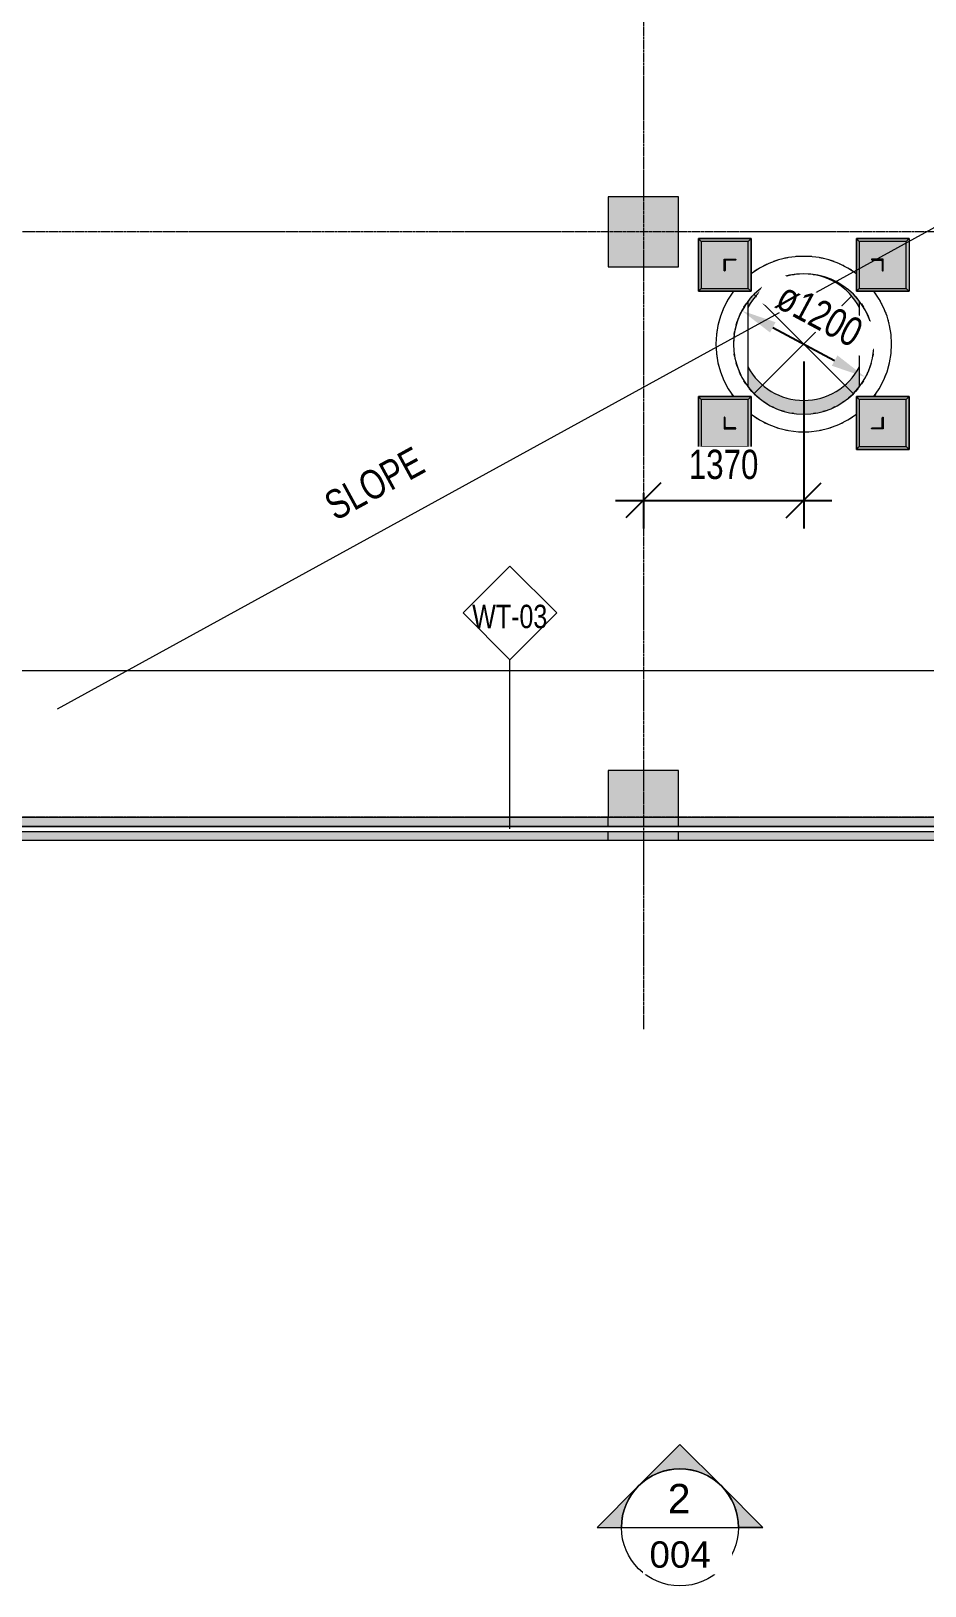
# Model space of a CAD drawing. Header units: millimetres. Extents: x -29259 to 87313, y -139821 to 46728.
# Drawn here: x 33694 to 41332, y -45602 to -32321 of the extents above; entities that cross this region are included whole.
import ezdxf

# ---------------------------------------------------------------- set-up
doc = ezdxf.new("R2010")
doc.units = ezdxf.units.MM
doc.linetypes.add('Grid Line', pattern=[22.225, 12.7, -3.175, 3.175, -3.175])
for name, color, linetype, lineweight in [('A-ANNO-DIMS', 211, 'Continuous', 9), ('A-DETL-THIN', 151, 'Continuous', 9), ('A-FLOR', 192, 'Continuous', 9), ('A-FLOR-HRAL', 11, 'Continuous', 9), ('A-WALL', 113, 'Continuous', 18), ('A-WALL-IDEN', 211, 'Continuous', 9), ('G-ANNO-SYMB', 111, 'Continuous', 9), ('G-ANNO-TEXT', 231, 'Continuous', 9), ('S-BEAM', 12, 'Continuous', 9), ('S-COLS', 52, 'Continuous', 18), ('S-GRID', 8, 'Continuous', 9)]:
    doc.layers.add(name, color=color, linetype=linetype, lineweight=lineweight)
doc.styles.add('Arial', font='arial.ttf', dxfattribs={"height": 225})
doc.styles.add('Arial_1', font='arial.ttf', dxfattribs={"height": 250})
doc.styles.add('Century Gothic_1', font='GOTHIC.TTF', dxfattribs={"width": 0.8, "height": 250})
doc.styles.add('Century Gothic_2', font='GOTHIC.TTF', dxfattribs={"width": 0.8, "height": 300})
doc.styles.add('Century Gothic_3', font='GOTHIC.TTF', dxfattribs={"width": 0.8, "height": 200})
doc.dimstyles.new('Diagonal_-_2_5mm_Century_Gothic', dxfattribs={"dimscale": 304.8, "dimtxt": 261.042067, "dimasz": 0.984252, "dimexe": 0.787402, "dimexo": 0.492126, "dimgap": 0.574147, "dimtad": 1, "dimdec": 0, "dimzin": 0, "dimdsep": 46, "dimtxsty": 'Century Gothic_1', "dimblk1": 'OBLIQUE', "dimblk2": 'OBLIQUE', "dimsah": 1, "dimcen": 0.09, "dimdle": 0.787402, "dimazin": 0, "dimtfac": 1, "dimtdec": 4, "dimtix": 1, "dimtmove": 0, "dimatfit": 3, "dimfxl": 1, "dimtvp": 1, "dimtfill": 1, "dimtolj": 1, "dimtzin": 0, "dimarcsym": 2})
doc.dimstyles.new('Diameter_-_2_5mm_Century_Gothic', dxfattribs={"dimscale": 304.8, "dimtxt": 261.042067, "dimasz": 0.984252, "dimexe": 0.787402, "dimexo": 0, "dimgap": 0.492126, "dimtad": 1, "dimjust": 3, "dimdec": 0, "dimzin": 0, "dimdsep": 46, "dimtxsty": 'Century Gothic_1', "dimsah": 1, "dimcen": 0.09, "dimdle": 0.787402, "dimazin": 0, "dimtfac": 1, "dimtdec": 4, "dimtix": 1, "dimtmove": 0, "dimatfit": 2, "dimfxl": 1, "dimtvp": 1, "dimtfill": 1, "dimtolj": 1, "dimtzin": 0, "dimarcsym": 2})

# ---------------------------------------------------------------- blocks, each defined once
blk = doc.blocks.new('Structural Columns 1 - Structural Columns 2-1277846-TERRACE FLOOR PLAN')
at = {"layer": 'S-COLS', "lineweight": 9}
for points in [[(8245, 3567), (8270, 3592), (7820, 3592), (7845, 3567), (8183, 3567)], [(7820, 3142), (7845, 3167), (7845, 3567), (7820, 3592), (7820, 3316)], [(8270, 3142), (8270, 3592), (8245, 3567), (8245, 3167)], [(7820, 3142), (8270, 3142), (8245, 3167), (7845, 3167)]]:
    blk.add_hatch(color=55, dxfattribs=at).paths.add_polyline_path(points)
h = blk.add_hatch(color=55, dxfattribs=at)
h.paths.add_polyline_path([(7934, 3167), (8245, 3167), (8245, 3567), (7845, 3567), (7845, 3167)])
h.paths.add_polyline_path([(8049, 3317), (8045, 3317), (8042, 3319), (8041, 3321), (8040, 3404), (8037, 3407), (8033, 3409), (7951, 3409), (7949, 3413), (7949, 3417), (8049, 3417), (8049, 3321)])
at = {"layer": 'S-COLS', "color": 250, "lineweight": 9}
for p, q in [((7820, 3592), (8270, 3592)), ((7820, 3592), (7845, 3567)), ((7820, 3142), (7820, 3592)), ((8245, 3567), (8270, 3592)), ((8270, 3592), (8270, 3142)), ((8245, 3567), (7845, 3567)), ((7845, 3567), (7845, 3167)), ((8245, 3167), (8245, 3567)), ((7820, 3142), (7845, 3167)), ((8270, 3142), (7820, 3142)), ((7845, 3167), (8245, 3167)), ((8270, 3142), (8245, 3167))]:
    blk.add_line(p, q, dxfattribs=at)
blk = doc.blocks.new('Structural Columns 3 - Structural Columns 2-1278013-TERRACE FLOOR PLAN')
at = {"layer": 'S-COLS', "lineweight": 9}
for points in [[(8245, 3567), (8270, 3592), (7820, 3592), (7845, 3567), (8037, 3567)], [(7820, 3142), (7845, 3167), (7845, 3567), (7820, 3592), (7820, 3316)], [(8270, 3142), (8270, 3592), (8245, 3567), (8245, 3167)], [(7820, 3142), (8270, 3142), (8245, 3167), (7845, 3167)]]:
    blk.add_hatch(color=55, dxfattribs=at).paths.add_polyline_path(points)
h = blk.add_hatch(color=55, dxfattribs=at)
h.paths.add_polyline_path([(7845, 3167), (8245, 3167), (8245, 3567), (7845, 3567), (7845, 3316)])
h.paths.add_polyline_path([(8041, 3317), (8041, 3417), (8141, 3417), (8141, 3413), (8139, 3409), (8136, 3409), (8053, 3407), (8050, 3404), (8049, 3400), (8048, 3319), (8044, 3317)])
at = {"layer": 'S-COLS', "color": 250, "lineweight": 9}
for p, q in [((7820, 3592), (8270, 3592)), ((7820, 3592), (7845, 3567)), ((7820, 3142), (7820, 3592)), ((8245, 3567), (8270, 3592)), ((8270, 3592), (8270, 3142)), ((8245, 3567), (7845, 3567)), ((7845, 3567), (7845, 3167)), ((8245, 3167), (8245, 3567)), ((7820, 3142), (7845, 3167)), ((8270, 3142), (7820, 3142)), ((7845, 3167), (8245, 3167)), ((8270, 3142), (8245, 3167))]:
    blk.add_line(p, q, dxfattribs=at)
blk = doc.blocks.new('Structural Columns 2 - Structural Columns 2-1278073-TERRACE FLOOR PLAN')
at = {"layer": 'S-COLS', "lineweight": 9}
for points in [[(8245, 3567), (8270, 3592), (7820, 3592), (7845, 3567), (8184, 3567)], [(7820, 3142), (7845, 3167), (7845, 3567), (7820, 3592), (7820, 3217)], [(8270, 3142), (8270, 3592), (8245, 3567), (8245, 3167)], [(7820, 3142), (8270, 3142), (8245, 3167), (7845, 3167)]]:
    blk.add_hatch(color=55, dxfattribs=at).paths.add_polyline_path(points)
h = blk.add_hatch(color=55, dxfattribs=at)
h.paths.add_polyline_path([(7934, 3167), (8245, 3167), (8245, 3567), (7845, 3567), (7845, 3167)])
h.paths.add_polyline_path([(8035, 3317), (7949, 3317), (7949, 3320), (7952, 3324), (7954, 3325), (8037, 3326), (8040, 3329), (8041, 3333), (8042, 3414), (8046, 3417), (8049, 3417), (8049, 3317), (8037, 3317)])
at = {"layer": 'S-COLS', "color": 250, "lineweight": 9}
for p, q in [((7820, 3592), (8270, 3592)), ((7820, 3592), (7845, 3567)), ((7820, 3142), (7820, 3592)), ((8245, 3567), (8270, 3592)), ((8270, 3592), (8270, 3142)), ((8245, 3567), (7845, 3567)), ((7845, 3567), (7845, 3167)), ((8245, 3167), (8245, 3567)), ((7820, 3142), (7845, 3167)), ((8270, 3142), (7820, 3142)), ((7845, 3167), (8245, 3167)), ((8270, 3142), (8245, 3167))]:
    blk.add_line(p, q, dxfattribs=at)
blk = doc.blocks.new('Structural Columns 4 - Structural Columns 2-1278091-TERRACE FLOOR PLAN')
at = {"layer": 'S-COLS', "lineweight": 9}
for points in [[(8245, 3567), (8270, 3592), (7820, 3592), (7845, 3567), (8037, 3567)], [(7820, 3142), (7845, 3167), (7845, 3567), (7820, 3592)], [(8270, 3142), (8270, 3592), (8245, 3567), (8245, 3167)], [(7820, 3142), (8270, 3142), (8245, 3167), (7845, 3167)]]:
    blk.add_hatch(color=55, dxfattribs=at).paths.add_polyline_path(points)
h = blk.add_hatch(color=55, dxfattribs=at)
h.paths.add_polyline_path([(7845, 3167), (8245, 3167), (8245, 3567), (7845, 3567)])
h.paths.add_polyline_path([(8055, 3317), (8041, 3317), (8041, 3417), (8044, 3417), (8048, 3414), (8049, 3412), (8050, 3329), (8053, 3326), (8057, 3325), (8139, 3324), (8141, 3320), (8141, 3317), (8057, 3317)])
at = {"layer": 'S-COLS', "color": 250, "lineweight": 9}
for p, q in [((7820, 3592), (8270, 3592)), ((7820, 3592), (7845, 3567)), ((7820, 3142), (7820, 3592)), ((8245, 3567), (8270, 3592)), ((8270, 3592), (8270, 3142)), ((8245, 3567), (7845, 3567)), ((7845, 3567), (7845, 3167)), ((8245, 3167), (8245, 3567)), ((7820, 3142), (7845, 3167)), ((8270, 3142), (7820, 3142)), ((7845, 3167), (8245, 3167)), ((8270, 3142), (8245, 3167))]:
    blk.add_line(p, q, dxfattribs=at)
blk = doc.blocks.new('ISA Equal Angle Column - 1282192-TERRACE FLOOR PLAN')
at = {"layer": 'S-COLS', "lineweight": 9}
blk.add_hatch(color=55, dxfattribs=at).paths.add_polyline_path([(8046, 4667), (8049, 4667), (8049, 4767), (7949, 4767), (7949, 4763), (7952, 4759), (7954, 4759), (8037, 4757), (8040, 4754), (8041, 4750), (8042, 4669)])
at = {"layer": 'S-COLS', "color": 250, "lineweight": 9}
for p, q in [((8049, 4767), (7949, 4767)), ((7949, 4767), (7949, 4763)), ((7954, 4759), (8033, 4759)), ((8041, 4750), (8041, 4671)), ((8046, 4667), (8049, 4667)), ((8049, 4667), (8049, 4767))]:
    blk.add_line(p, q, dxfattribs=at)
for centre, radius, start, end in [((7954, 4763), 4.25, 180, 270), ((8033, 4750), 8.5, 0, 90), ((8046, 4671), 4.25, 180, 270)]:
    blk.add_arc(centre, radius, start, end, dxfattribs=at)
blk = doc.blocks.new('ISA Equal Angle Column - 1287160-TERRACE FLOOR PLAN')
at = {"layer": 'S-COLS', "lineweight": 9}
blk.add_hatch(color=55, dxfattribs=at).paths.add_polyline_path([(6691, 4667), (6694, 4667), (6698, 4669), (6699, 4671), (6700, 4754), (6703, 4757), (6707, 4759), (6789, 4759), (6791, 4763), (6791, 4767), (6691, 4767)])
at = {"layer": 'S-COLS', "color": 250, "lineweight": 9}
for p, q in [((6691, 4767), (6791, 4767)), ((6691, 4667), (6691, 4767)), ((6694, 4667), (6691, 4667)), ((6699, 4750), (6699, 4671)), ((6786, 4759), (6707, 4759)), ((6791, 4767), (6791, 4763))]:
    blk.add_line(p, q, dxfattribs=at)
for centre, radius, start, end in [((6694, 4671), 4.25, 270, 0), ((6707, 4750), 8.5, 90, 180), ((6786, 4763), 4.25, 270, 0)]:
    blk.add_arc(centre, radius, start, end, dxfattribs=at)
blk = doc.blocks.new('ISA Equal Angle Column - 1287214-TERRACE FLOOR PLAN')
at = {"layer": 'S-COLS', "lineweight": 9}
blk.add_hatch(color=55, dxfattribs=at).paths.add_polyline_path([(7949, 3317), (8049, 3317), (8049, 3417), (8046, 3417), (8042, 3414), (8041, 3412), (8040, 3329), (8037, 3326), (8033, 3325), (7952, 3324), (7949, 3320)])
at = {"layer": 'S-COLS', "color": 250, "lineweight": 9}
for p, q in [((7949, 3317), (7949, 3320)), ((7954, 3325), (8033, 3325)), ((8041, 3333), (8041, 3412)), ((8046, 3417), (8049, 3417)), ((8049, 3417), (8049, 3317)), ((8049, 3317), (7949, 3317))]:
    blk.add_line(p, q, dxfattribs=at)
for centre, radius, start, end in [((7954, 3320), 4.25, 90, 180), ((8033, 3333), 8.5, 270, 0), ((8046, 3412), 4.25, 90, 180)]:
    blk.add_arc(centre, radius, start, end, dxfattribs=at)
blk = doc.blocks.new('ISA Equal Angle Column - 1287218-TERRACE FLOOR PLAN')
at = {"layer": 'S-COLS', "lineweight": 9}
blk.add_hatch(color=55, dxfattribs=at).paths.add_polyline_path([(6791, 3317), (6791, 3320), (6789, 3324), (6786, 3325), (6703, 3326), (6700, 3329), (6699, 3333), (6698, 3414), (6694, 3417), (6691, 3417), (6691, 3317)])
at = {"layer": 'S-COLS', "color": 250, "lineweight": 9}
for p, q in [((6691, 3417), (6691, 3317)), ((6694, 3417), (6691, 3417)), ((6699, 3333), (6699, 3412)), ((6786, 3325), (6707, 3325)), ((6791, 3317), (6791, 3320)), ((6691, 3317), (6791, 3317))]:
    blk.add_line(p, q, dxfattribs=at)
for centre, radius, start, end in [((6694, 3412), 4.25, 0, 90), ((6707, 3333), 8.5, 180, 270), ((6786, 3320), 4.25, 0, 90)]:
    blk.add_arc(centre, radius, start, end, dxfattribs=at)
blk = doc.blocks.new('Roaster Building_ST_RVT2022_detached_rvt-2-TERRACE FLOOR PLAN')
at = {"layer": 'S-COLS', "lineweight": 5}
for points in [[(5700, 4700), (6300, 4700), (6300, 5300), (5700, 5300)], [(6300, 0), (6300, 400), (5700, 400), (5700, 0), (6189, 0)]]:
    blk.add_hatch(color=8, dxfattribs=at).paths.add_polyline_path(points)
at = {"layer": 'A-FLOR', "color": 250}
for p, q in [((7028, 4534), (7057, 4554)), ((7099, 4577), (7130, 4592)), ((7177, 4610), (7208, 4619)), ((7261, 4632), (7288, 4636)), ((7452, 4636), (7479, 4632)), ((7532, 4619), (7563, 4610)), ((7610, 4592), (7641, 4577)), ((7683, 4554), (7712, 4534)), ((6859, 4355), (6877, 4384)), ((6907, 4423), (6930, 4449)), ((6963, 4483), (6990, 4506)), ((7750, 4506), (7777, 4483)), ((7811, 4449), (7833, 4423)), ((7863, 4384), (7881, 4355)), ((6821, 4282), (6834, 4312)), ((7906, 4312), (7920, 4282)), ((6776, 4124), (6779, 4146)), ((6793, 4205), (6802, 4233)), ((7939, 4233), (7947, 4205)), ((7961, 4146), (7964, 4124)), ((6779, 3939), (6776, 3959)), ((6801, 3852), (6793, 3878)), ((7947, 3878), (7939, 3852)), ((7964, 3959), (7961, 3939)), ((6833, 3773), (6821, 3800)), ((6876, 3701), (6859, 3727)), ((7881, 3727), (7864, 3701)), ((7919, 3800), (7907, 3773)), ((6928, 3636), (6908, 3659)), ((6988, 3579), (6965, 3599)), ((7775, 3599), (7752, 3579)), ((7833, 3659), (7812, 3636)), ((7055, 3531), (7030, 3547)), ((7128, 3492), (7103, 3504)), ((7206, 3464), (7183, 3472)), ((7558, 3472), (7534, 3464)), ((7637, 3504), (7612, 3492)), ((7710, 3547), (7686, 3531)), ((7287, 3447), (7272, 3450)), ((7469, 3450), (7454, 3447))]:
    blk.add_line(p, q, dxfattribs=at)
for start, end in [(28.072, 151.9076), (208.0924, 331.928)]:
    blk.add_arc((7370, 4100), 540, start, end, dxfattribs=at)
at = {"layer": 'A-WALL', "color": 250, "lineweight": 9}
for p, q in [((300, 0), (5700, 0)), ((5700, 0), (6300, 0)), ((6300, 0), (13700, 0)), ((14100, -200), (300, -200))]:
    blk.add_line(p, q, dxfattribs=at)
at = {"layer": 'A-WALL', "color": 250, "lineweight": 9, "flags": 128}
for points in [[(7820, 4642), (7747, 4690), (7669, 4730), (7586, 4760), (7501, 4780), (7414, 4790), (7326, 4790), (7239, 4780), (7154, 4760), (7071, 4730), (6993, 4690), (6920, 4642)], [(6770, 4492), (6725, 4425), (6688, 4354), (6659, 4279), (6637, 4201), (6624, 4122), (6620, 4042)], [(8120, 4042), (8116, 4122), (8103, 4201), (8082, 4279), (8052, 4354), (8015, 4425), (7970, 4492)], [(6620, 4042), (6624, 3961), (6637, 3882), (6659, 3804), (6688, 3730), (6725, 3658), (6770, 3592)], [(7970, 3592), (8015, 3658), (8052, 3730), (8082, 3804), (8103, 3882), (8116, 3961), (8120, 4042)], [(6920, 3442), (6993, 3393), (7071, 3354), (7154, 3323), (7239, 3303), (7326, 3293), (7414, 3293), (7501, 3303), (7586, 3323), (7669, 3354), (7747, 3393), (7820, 3442)]]:
    blk.add_lwpolyline(points, dxfattribs=at)
at = {"layer": 'A-WALL', "color": 250, "lineweight": 9}
for start, end in [(0, 180), (180, 0)]:
    blk.add_arc((7370, 4042), 600, start, end, dxfattribs=at)
at = {"layer": 'S-BEAM', "color": 250}
for p, q in [((6895, 3678), (6895, 4405)), ((7845, 4405), (7845, 3678))]:
    blk.add_line(p, q, dxfattribs=at)
for start, end in [(145.1796, 148.4574), (31.5426, 34.8204), (153.2023, 156.3309), (23.6691, 26.7977), (169.9497, 172.0649), (161.3655, 164.1996), (15.8004, 18.6345), (7.9351, 10.0503), (187.9456, 189.8246), (195.8349, 198.4117), (341.5883, 344.1651), (350.1754, 352.0544), (203.732, 206.5795), (211.6398, 214.6081), (325.3919, 328.3602), (333.4205, 336.268)]:
    blk.add_arc((7370, 4042), 600, start, end, dxfattribs=at)
at = {"layer": 'S-COLS', "color": 250, "lineweight": 9}
for p, q in [((6300, 5300), (5700, 5300)), ((5700, 5300), (5700, 4700)), ((6300, 4700), (6300, 5300)), ((6920, 4942), (6470, 4942)), ((6470, 4942), (6470, 4492)), ((6920, 4492), (6920, 4942)), ((7820, 4942), (7820, 4492)), ((8270, 4942), (7820, 4942)), ((5700, 4700), (6300, 4700)), ((6470, 4492), (6920, 4492)), ((7820, 4492), (8270, 4492)), ((6920, 3592), (6470, 3592)), ((6470, 3592), (6470, 3142)), ((6920, 3142), (6920, 3592)), ((8270, 3592), (7820, 3592)), ((7820, 3592), (7820, 3142)), ((8270, 3142), (8270, 3592)), ((6470, 3142), (6920, 3142)), ((7820, 3142), (8270, 3142)), ((6300, 400), (5700, 400)), ((5700, 400), (5700, 0)), ((6300, 0), (6300, 400)), ((5700, 0), (6300, 0))]:
    blk.add_line(p, q, dxfattribs=at)
for name, p in [('Structural Columns 3 - Structural Columns 2-1278013-TERRACE FLOOR PLAN', (-1350, 1350)), ('Structural Columns 1 - Structural Columns 2-1277846-TERRACE FLOOR PLAN', (0, 1350)), ('ISA Equal Angle Column - 1287160-TERRACE FLOOR PLAN', (0, 0)), ('ISA Equal Angle Column - 1282192-TERRACE FLOOR PLAN', (0, 0)), ('Structural Columns 4 - Structural Columns 2-1278091-TERRACE FLOOR PLAN', (-1350, 0)), ('Structural Columns 2 - Structural Columns 2-1278073-TERRACE FLOOR PLAN', (0, 0)), ('ISA Equal Angle Column - 1287218-TERRACE FLOOR PLAN', (0, 0)), ('ISA Equal Angle Column - 1287214-TERRACE FLOOR PLAN', (0, 0))]:
    blk.add_blockref(name, p, dxfattribs=at)
blk = doc.blocks.new('Roaster Building_ST_RVT2022 _SST__rvt-2-TERRACE FLOOR PLAN')
at = {"layer": 'A-FLOR', "lineweight": 5}
h = blk.add_hatch(color=10, dxfattribs=at)
h.paths.add_polyline_path([(7370, 3442), (7455, 3448), (7525, 3463), (7539, 3467), (7557, 3473), (7619, 3497), (7637, 3506), (7694, 3538), (7709, 3548), (7762, 3589), (7786, 3612), (7822, 3649), (7840, 3670), (7845, 3678), (7845, 3846), (7816, 3796), (7766, 3733), (7707, 3678), (7640, 3632), (7567, 3597), (7490, 3574), (7410, 3562), (7330, 3562), (7250, 3574), (7173, 3597), (7100, 3632), (7033, 3678), (6974, 3733), (6921, 3800), (6895, 3846), (6895, 3678), (6918, 3649), (6937, 3628), (6978, 3589), (6995, 3575), (7048, 3537), (7056, 3531), (7123, 3496), (7138, 3490), (7206, 3465), (7292, 3447), (7326, 3445)])
h.paths.add_polyline_path([(7845, 4354), (7844, 4407), (7823, 4433), (7806, 4452), (7776, 4482), (7750, 4505), (7694, 4545), (7683, 4553), (7617, 4587), (7599, 4595), (7532, 4619), (7448, 4636), (7370, 4642), (7292, 4636), (7316, 4637), (7330, 4638), (7410, 4638), (7490, 4626), (7567, 4603), (7640, 4568), (7711, 4518), (7766, 4467), (7816, 4404), (7845, 4354)])
h.paths.add_polyline_path([(6895, 4354), (6927, 4408), (6977, 4470), (7033, 4522), (7100, 4568), (7173, 4603), (7250, 4626), (7310, 4636), (7284, 4635), (7208, 4619), (7144, 4596), (7120, 4586), (7090, 4571), (7047, 4546), (7020, 4527), (6979, 4495), (6956, 4474), (6918, 4435), (6902, 4415), (6895, 4405), (6895, 4366)])
at = {"layer": 'A-WALL', "lineweight": 5}
h = blk.add_hatch(color=10, dxfattribs=at)
h.paths.add_polyline_path([(13921, -200), (14100, -200), (14100, -121), (300, -121), (300, -200), (13671, -200)])
h.paths.add_polyline_path([(13921, -79), (14100, -79), (14100, 0), (300, 0), (300, -79), (13858, -79)])
at = {"layer": 'A-FLOR', "color": 255, "lineweight": 18}
for start, end in [(28.072, 151.9076), (208.0924, 331.928)]:
    blk.add_arc((7370, 4100), 540, start, end, dxfattribs=at)
at = {"layer": 'A-WALL', "color": 255}
for p, q in [((300, 0), (13700, 0)), ((14100, -200), (300, -200))]:
    blk.add_line(p, q, dxfattribs=at)
blk = doc.blocks.new('Top Rail Type - Top Rail_Internal_-893323-TERRACE FLOOR PLAN')
at = {"layer": 'A-FLOR-HRAL'}
for p, q in [((13437, -79), (200, -79)), ((200, -102), (200, -98)), ((200, -121), (13437, -121)), ((13437, -102), (13437, -98))]:
    blk.add_line(p, q, dxfattribs=at)
blk = doc.blocks.new('Top Rail Type - Top Rail_Internal_-V6-TERRACE FLOOR PLAN')
at = {"layer": 'A-FLOR-HRAL'}
for p, q in [((200, -79), (14179, -79)), ((200, -121), (14221, -121))]:
    blk.add_line(p, q, dxfattribs=at)
blk = doc.blocks.new('Elevation - Filled Arrow-988425-TERRACE FLOOR PLAN')
at = {"layer": 'G-ANNO-SYMB'}
blk.add_line((-5, 0), (5, 0), dxfattribs=at)
blk.add_circle((0, 0), 5, dxfattribs=at)
blk = doc.blocks.new('Elevation - Filled Arrow 3-988372-TERRACE FLOOR PLAN')
at = {"layer": 'G-ANNO-SYMB'}
h = blk.add_hatch(color=256, dxfattribs=at)
edge = h.paths.add_edge_path()
edge.add_line((0, 7.07), (3.54, 3.54))
edge.add_arc((0, 0), 5, 45, 135)
edge.add_line((-3.54, 3.54), (0, 7.07))
h = blk.add_hatch(color=256, dxfattribs=at)
edge = h.paths.add_edge_path()
edge.add_line((-7.07, 0), (-3.54, 3.54))
edge.add_arc((0, 0), 5, 135, 180)
edge.add_line((-5, 0), (-7.07, 0))
h = blk.add_hatch(color=256, dxfattribs=at)
edge = h.paths.add_edge_path()
edge.add_line((7.07, 0), (5, 0))
edge.add_arc((0, 0), 5, 0, 45)
edge.add_line((3.54, 3.54), (7.07, 0))
for p, q in [((0, 7.07), (-3.54, 3.54)), ((0, 7.07), (-3.54, 3.54)), ((3.54, 3.54), (0, 7.07)), ((3.54, 3.54), (0, 7.07)), ((-3.54, 3.54), (-7.07, 0)), ((-3.54, 3.54), (-7.07, 0)), ((3.54, 3.54), (7.07, 0)), ((7.07, 0), (3.54, 3.54)), ((-7.07, 0), (-5, 0)), ((-7.07, 0), (-5, 0)), ((7.07, 0), (5, 0)), ((5, 0), (7.07, 0))]:
    blk.add_line(p, q, dxfattribs=at)
for start, end in [(0, 180), (45, 135), (135, 180), (0, 45), (0, 45)]:
    blk.add_arc((0, 0), 5, start, end, dxfattribs=at)
blk = doc.blocks.new('_Oblique')
at = {"color": 0, "linetype": 'ByBlock', "lineweight": -2}
blk.add_line((-0.5, -0.5), (0.5, 0.5), dxfattribs=at)
blk = doc.blocks.new('*D467')
at = {"layer": 'A-ANNO-DIMS', "color": 0, "lineweight": -2, "transparency": 16777216}
for p, q in [((40297, -35144), (40297, -36570)), ((38687, -36330), (40537, -36330)), ((38927, -36268), (38927, -36570))]:
    blk.add_line(p, q, dxfattribs=at)
at = {"layer": 'Defpoints', "color": 0, "transparency": 16777216}
for p in [(40297, -34994), (38927, -36118), (40297, -36330)]:
    blk.add_point(p, dxfattribs=at)
at = {"layer": 'A-ANNO-DIMS', "color": 0, "lineweight": -2, "transparency": 16777216, "xscale": 299.9999999999999, "yscale": 299.9999999999999, "zscale": 299.9999999999999, "rotation": 180}
blk.add_blockref('_Oblique', (38927, -36330), dxfattribs=at)
at = {"layer": 'A-ANNO-DIMS', "color": 0, "lineweight": -2, "transparency": 16777216, "xscale": 299.9999999999999, "yscale": 299.9999999999999, "zscale": 299.9999999999999}
blk.add_blockref('_Oblique', (40297, -36330), dxfattribs=at)
at = {"layer": 'A-ANNO-DIMS', "color": 0, "transparency": 16777216, "insert": (39612, -36024), "char_height": 250, "width": 735.89, "attachment_point": 5, "style": 'Century Gothic_1', "bg_fill": 3, "box_fill_scale": 1.1, "bg_fill_color": 256, "bg_fill_true_color": 13158600, "bg_fill_transparency": 0}
blk.add_mtext('\\A1;1370', dxfattribs=at)
blk = doc.blocks.new('*D468')
at = {"layer": 'A-ANNO-DIMS', "color": 0, "lineweight": -2, "transparency": 16777216}
blk.add_line((40032, -34852), (40561, -35136), dxfattribs=at)
at = {"layer": 'A-ANNO-DIMS', "color": 0, "transparency": 16777216}
for points in [[(40056, -34808), (40009, -34896), (39768, -34710)], [(40585, -35092), (40537, -35180), (40825, -35278)]]:
    blk.add_solid(points, dxfattribs=at)
at = {"layer": 'Defpoints', "color": 0, "transparency": 16777216}
for p in [(39768, -34710), (40825, -35278)]:
    blk.add_point(p, dxfattribs=at)
at = {"layer": 'A-ANNO-DIMS', "color": 0, "transparency": 16777216, "insert": (40432, -34743), "char_height": 250, "width": 1039.2, "attachment_point": 5, "rotation": 331.7684, "style": 'Century Gothic_1', "bg_fill": 3, "box_fill_scale": 1.1, "bg_fill_color": 256, "bg_fill_true_color": 13158600, "bg_fill_transparency": 0}
blk.add_mtext('\\A1;ø1200', dxfattribs=at)
blk = doc.blocks.new('M_Wall Tag - 8mm-36225-TERRACE FLOOR PLAN')
at = {"layer": 'A-WALL-IDEN'}
for p, q in [((-4, 0), (0, 4)), ((0, 4), (4, 0)), ((-4, 0), (0, -4)), ((4, 0), (0, -4))]:
    blk.add_line(p, q, dxfattribs=at)

msp = doc.modelspace()

# ---------------------------------------------------------------- linework, layer by layer
at = {"layer": 'A-DETL-THIN'}
for p, q in [((40705.3, -34585.5), (39872.4, -35418.3)), ((39872.5, -34570), (40720.9, -35418.4))]:
    msp.add_line(p, q, dxfattribs=at)
at = {"layer": 'A-WALL', "lineweight": 9}
for p, q in [((33226.6, -39036), (38626.6, -39036)), ((38626.6, -39114.8), (38626.6, -39036)), ((39226.6, -39036), (46626.6, -39036)), ((39226.6, -39114.8), (39226.6, -39036)), ((38626.6, -39236), (38626.6, -39157.2)), ((39226.6, -39236), (39226.6, -39157.2)), ((38626.6, -39236), (33226.6, -39236)), ((46626.6, -39236), (39226.6, -39236))]:
    msp.add_line(p, q, dxfattribs=at)
for radius, start, end in [(749.9, 100.44354, 103.02439), (749.9, 93.48054, 95.20961), (749.9, 84.79021, 86.51952), (749.9, 76.97582, 79.55656), (749.9, 121.3544, 124.38992), (749.9, 114.37986, 117.3515), (749.9, 107.40971, 110.26028), (749.9, 69.74011, 72.59047), (749.9, 62.649, 65.62043), (749.9, 55.6114, 58.64593), (749.9, 150.39112, 152.76518), (749.9, 143.63616, 145.50921), (749.9, 34.48846, 36.36492), (749.9, 27.23495, 29.60927), (749.9, 164.10238, 166.4661), (749.9, 157.19401, 159.6696), (599.9, 147.27273, 180), (599.9, 0, 32.72727), (749.9, 20.33055, 22.80637), (749.9, 13.53399, 15.89791), (749.9, 171.32698, 173.21522), (749.9, 6.78473, 8.67335), (599.9, 180, 0), (749.9, 186.80887, 188.58755), (749.9, 193.58293, 195.81284), (749.9, 344.1869, 346.41698), (749.9, 351.41212, 353.19118), (749.9, 200.41864, 202.72218), (749.9, 337.27747, 339.58123), (749.9, 207.39456, 209.52633), (749.9, 214.82678, 216.28284), (749.9, 323.7161, 325.17593), (749.9, 330.4733, 332.60537), (749.9, 235.8939, 238.49647), (749.9, 243.02778, 245.47555), (749.9, 250.27174, 252.45135), (749.9, 287.54849, 289.72807), (749.9, 294.52417, 296.97187), (749.9, 301.50325, 304.10496), (749.9, 257.8022, 259.424), (749.9, 280.57591, 282.19785)]:
    msp.add_arc((40296.7, -34994.2), radius, start, end, dxfattribs=at)
at = {"layer": 'A-WALL-IDEN'}
msp.add_line((37785.6, -39136), (37785.6, -37691.5), dxfattribs=at)
at = {"layer": 'G-ANNO-SYMB'}
msp.add_line((25265.4, -37783.6), (52964.7, -37783.6), dxfattribs=at)
at = {"layer": 'G-ANNO-TEXT', "color": 250}
msp.add_line((45119.7, -31964), (33917.1, -38114.1), dxfattribs=at)
at = {"layer": 'S-GRID', "linetype": 'Grid Line'}
for p, q in [((38926.6, -15573.3), (38926.6, -40847)), ((53373.2, -34035.9), (24486.9, -34035.9)), ((53373.2, -39035.9), (24486.9, -39035.9))]:
    msp.add_line(p, q, dxfattribs=at)

# ---------------------------------------------------------------- block references
at = {"color": 10, "lineweight": 5}
for name in ['Roaster Building_ST_RVT2022_detached_rvt-2-TERRACE FLOOR PLAN', 'Roaster Building_ST_RVT2022 _SST__rvt-2-TERRACE FLOOR PLAN']:
    msp.add_blockref(name, (32926.6, -39035.9), dxfattribs=at)
at = {"layer": 'A-FLOR-HRAL'}
for name in ['Top Rail Type - Top Rail_Internal_-V6-TERRACE FLOOR PLAN', 'Top Rail Type - Top Rail_Internal_-893323-TERRACE FLOOR PLAN']:
    msp.add_blockref(name, (32926.6, -39035.9), dxfattribs=at)
at = {"layer": 'A-WALL-IDEN', "xscale": 99.99999999999993, "yscale": 99.99999999999993, "zscale": 99.99999999999993}
msp.add_blockref('M_Wall Tag - 8mm-36225-TERRACE FLOOR PLAN', (37785.6, -37291.5), dxfattribs=at)
at = {"layer": 'G-ANNO-SYMB', "xscale": 99.99999999999993, "yscale": 99.99999999999993, "zscale": 99.99999999999993}
msp.add_blockref('Elevation - Filled Arrow-988425-TERRACE FLOOR PLAN', (39239.1, -45101.7), dxfattribs=at)

# ---------------------------------------------------------------- texts
at = {"layer": 'A-WALL-IDEN', "insert": (37463.5, -37221.3), "char_height": 200, "width": 776.033, "attachment_point": 1, "style": 'Century Gothic_3'}
msp.add_mtext('WT-03', dxfattribs=at)
at = {"layer": 'G-ANNO-TEXT', "color": 7, "insert": (36175.4, -36288.5), "char_height": 250, "width": 1090.295, "attachment_point": 1, "rotation": 28.63031, "style": 'Century Gothic_2'}
msp.add_mtext('SLOPE ', dxfattribs=at)

# ---------------------------------------------------------------- next in the draw order: texts
at = {"layer": 'G-ANNO-SYMB', "attachment_point": 1, "bg_fill": 3, "box_fill_scale": 1.25, "bg_fill_color": 256, "bg_fill_true_color": 13158600, "bg_fill_transparency": 0}
for s, insert, char_height, width, style in [('2', (39135, -44730.6), 250, 232.489, 'Arial_1'), ('004', (38978.6, -45221.2), 225, 649.367, 'Arial')]:
    msp.add_mtext(s, dxfattribs=dict(at, insert=insert, char_height=char_height, width=width, style=style))

# ---------------------------------------------------------------- next in the draw order: dimensions: what is measured, and where the dimension line sits
at = {"layer": 'A-ANNO-DIMS'}
dim = msp.add_linear_dim(base=(40296.6, -36330.1), p1=(38926.6, -36118), p2=(40296.6, -34994.2), dimstyle='Diagonal_-_2_5mm_Century_Gothic', override={"dimpost": '<>', "dimfxl": 1771.980853}, dxfattribs=at)
dim.commit()
dim.dimension.update_dxf_attribs({"geometry": '*D467', "text_midpoint": (39611.6, -36023.8)})

# ---------------------------------------------------------------- next in the draw order: block references
at = {"layer": 'G-ANNO-SYMB', "xscale": 99.99999999999993, "yscale": 99.99999999999993, "zscale": 99.99999999999993}
msp.add_blockref('Elevation - Filled Arrow 3-988372-TERRACE FLOOR PLAN', (39239.1, -45101.7), dxfattribs=at)

# ---------------------------------------------------------------- next in the draw order: dimensions: what is measured, and where the dimension line sits
at = {"layer": 'A-ANNO-DIMS'}
dim = msp.add_diameter_dim_2p(p1=(39768.1, -34710.4), p2=(40825.2, -35278), dimstyle='Diameter_-_2_5mm_Century_Gothic', override={"dimpost": 'ø<>'}, dxfattribs=at)
dim.commit()
dim.dimension.update_dxf_attribs({"geometry": '*D468', "text_midpoint": (40431.6, -34742.9)})

doc.saveas('drawing.dxf')
